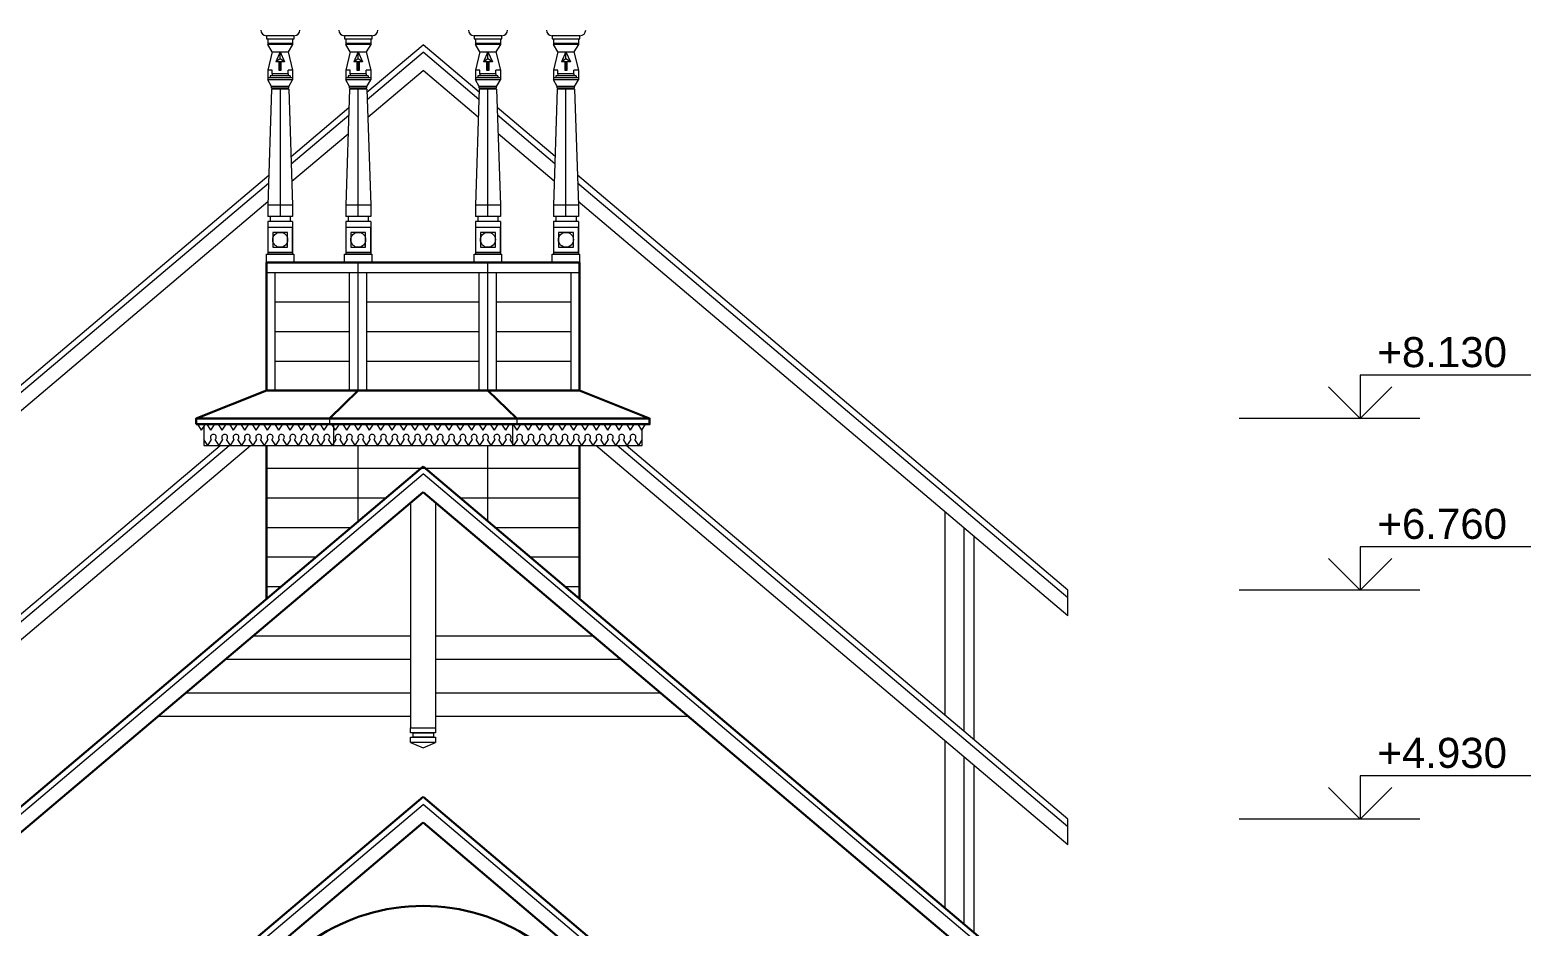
# Model space of a CAD drawing. Header units: millimetres. Extents: x 159 to 5807, y 71 to 6378.
# Drawn here: x 4569 to 5768, y 4953 to 5669 of the extents above; entities that cross this region are included whole.
import ezdxf

# ---------------------------------------------------------------- set-up
doc = ezdxf.new("R2010")
doc.units = ezdxf.units.MM
doc.layers.add('dim', color=4, linetype='Continuous', lineweight=13)
doc.layers.add('fasad', color=251, linetype='Continuous', lineweight=15)
doc.styles.get("Standard").update_dxf_attribs({"font": 'arial.ttf'})

msp = doc.modelspace()

# ---------------------------------------------------------------- linework, layer by layer
at = {"layer": 'dim'}
for p, q in [((5767.5379, 5393.8535), (5631.188, 5393.8535)), ((5631.188, 5393.8535), (5631.188, 5359.2096)), ((5631.188, 5359.2096), (5605.94, 5384.3991)), ((5631.188, 5359.2096), (5656.436, 5384.3991)), ((5678.6588, 5359.2096), (5534.489, 5359.2096)), ((5767.5379, 5256.7737), (5631.188, 5256.7737)), ((5631.188, 5256.7737), (5631.188, 5222.1299)), ((5631.188, 5222.1299), (5605.94, 5247.3194)), ((5631.188, 5222.1299), (5656.436, 5247.3194)), ((5678.6588, 5222.1299), (5534.489, 5222.1299)), ((5767.5379, 5073.9629), (5631.188, 5073.9629)), ((5631.188, 5073.9629), (5631.188, 5039.319)), ((5631.188, 5039.319), (5605.94, 5064.5085)), ((5631.188, 5039.319), (5656.436, 5064.5085)), ((5678.6588, 5039.319), (5534.489, 5039.319))]:
    msp.add_line(p, q, dxfattribs=at)
at = {"layer": 'fasad'}
for p, q in [((4758.7497, 5662.1837), (4758.7497, 5657.6211)), ((4778.6456, 5658.4211), (4758.7497, 5658.4211)), ((4778.6456, 5657.6211), (4758.7497, 5657.6211)), ((4762.2976, 5652.0211), (4758.7497, 5657.6211)), ((4778.6456, 5657.6211), (4775.0976, 5652.0211)), ((4778.6456, 5662.1837), (4778.6456, 5657.6211)), ((4821.0567, 5662.1837), (4821.0567, 5657.6211)), ((4840.9526, 5658.4211), (4821.0567, 5658.4211)), ((4840.9526, 5657.6211), (4821.0567, 5657.6211)), ((4824.6046, 5652.0211), (4821.0567, 5657.6211)), ((4840.9526, 5657.6211), (4837.4046, 5652.0211)), ((4837.995, 5619.6864), (4882.7779, 5657.5469)), ((4840.9526, 5662.1837), (4840.9526, 5657.6211)), ((4927.5673, 5619.6809), (4882.7779, 5657.5469)), ((4924.6101, 5662.1837), (4924.6101, 5657.6211)), ((4944.506, 5658.4211), (4924.6101, 5658.4211)), ((4944.506, 5657.6211), (4924.6101, 5657.6211)), ((4928.158, 5652.0211), (4924.6101, 5657.6211)), ((4944.506, 5657.6211), (4940.958, 5652.0211)), ((4944.506, 5662.1837), (4944.506, 5657.6211)), ((4986.9171, 5662.1837), (4986.9171, 5657.6211)), ((5006.813, 5658.4211), (4986.9171, 5658.4211)), ((5006.813, 5657.6211), (4986.9171, 5657.6211)), ((4990.465, 5652.0211), (4986.9171, 5657.6211)), ((5006.813, 5657.6211), (5003.265, 5652.0211)), ((5006.813, 5662.1837), (5006.813, 5657.6211)), ((4762.2976, 5652.0211), (4758.7497, 5637.3204)), ((4762.2976, 5652.0211), (4775.0976, 5652.0211)), ((4768.6976, 5652.0211), (4765.1497, 5644.0211)), ((4768.6976, 5646.2507), (4765.1497, 5644.0211)), ((4768.6976, 5652.0211), (4772.2456, 5644.0211)), ((4768.6976, 5646.2507), (4768.6976, 5652.0211)), ((4772.2456, 5644.0211), (4768.6976, 5646.2507)), ((4775.0976, 5652.0211), (4778.6456, 5637.3204)), ((4824.6046, 5652.0211), (4821.0567, 5637.3204)), ((4824.6046, 5652.0211), (4837.4046, 5652.0211)), ((4831.0046, 5652.0211), (4827.4567, 5644.0211)), ((4831.0046, 5646.2507), (4827.4567, 5644.0211)), ((4831.0046, 5652.0211), (4834.5526, 5644.0211)), ((4831.0046, 5646.2507), (4831.0046, 5652.0211)), ((4834.5526, 5644.0211), (4831.0046, 5646.2507)), ((4837.4046, 5652.0211), (4840.9526, 5637.3204)), ((4838.187, 5613.8314), (4882.7779, 5651.5295)), ((4927.3749, 5613.8262), (4882.7779, 5651.5295)), ((4928.158, 5652.0211), (4924.6101, 5637.3204)), ((4928.158, 5652.0211), (4940.958, 5652.0211)), ((4934.558, 5652.0211), (4931.0101, 5644.0211)), ((4934.558, 5646.2507), (4931.0101, 5644.0211)), ((4934.558, 5652.0211), (4938.106, 5644.0211)), ((4934.558, 5646.2507), (4934.558, 5652.0211)), ((4938.106, 5644.0211), (4934.558, 5646.2507)), ((4940.958, 5652.0211), (4944.506, 5637.3204)), ((4990.465, 5652.0211), (4986.9171, 5637.3204)), ((4990.465, 5652.0211), (5003.265, 5652.0211)), ((4996.865, 5652.0211), (4993.3171, 5644.0211)), ((4996.865, 5646.2507), (4993.3171, 5644.0211)), ((4996.865, 5652.0211), (5000.413, 5644.0211)), ((4996.865, 5646.2507), (4996.865, 5652.0211)), ((5000.413, 5644.0211), (4996.865, 5646.2507)), ((5003.265, 5652.0211), (5006.813, 5637.3204)), ((4758.7497, 5637.3204), (4758.7497, 5629.6211)), ((4762.2976, 5637.3204), (4758.7497, 5637.3204)), ((4762.2976, 5634.4211), (4762.2976, 5637.3204)), ((4775.0976, 5634.4211), (4762.2976, 5634.4211)), ((4762.2976, 5634.4211), (4762.2976, 5632.8211)), ((4772.2456, 5644.0211), (4765.1497, 5644.0211)), ((4768.655, 5638.4763), (4767.7079, 5637.2027)), ((4768.655, 5644.0211), (4768.655, 5638.4763)), ((4769.602, 5637.2027), (4768.655, 5638.4763)), ((4778.6456, 5637.3204), (4775.0976, 5637.3204)), ((4775.0976, 5634.4211), (4775.0976, 5637.3204)), ((4775.0976, 5634.4211), (4775.0976, 5632.8211)), ((4778.6456, 5637.3204), (4778.6456, 5629.6211)), ((4821.0567, 5637.3204), (4821.0567, 5629.6211)), ((4824.6046, 5637.3204), (4821.0567, 5637.3204)), ((4824.6046, 5634.4211), (4824.6046, 5637.3204)), ((4837.4046, 5634.4211), (4824.6046, 5634.4211)), ((4824.6046, 5634.4211), (4824.6046, 5632.8211)), ((4834.5526, 5644.0211), (4827.4567, 5644.0211)), ((4830.962, 5638.4763), (4830.0149, 5637.2027)), ((4830.962, 5644.0211), (4830.962, 5638.4763)), ((4831.909, 5637.2027), (4830.962, 5638.4763)), ((4840.9526, 5637.3204), (4837.4046, 5637.3204)), ((4837.4046, 5634.4211), (4837.4046, 5637.3204)), ((4837.4046, 5634.4211), (4837.4046, 5632.8211)), ((4838.6479, 5599.7792), (4882.7779, 5637.0877)), ((4840.9526, 5637.3204), (4840.9526, 5629.6211)), ((4926.913, 5599.7749), (4882.7779, 5637.0877)), ((4924.6101, 5637.3204), (4924.6101, 5629.6211)), ((4928.158, 5637.3204), (4924.6101, 5637.3204)), ((4928.158, 5634.4211), (4928.158, 5637.3204)), ((4940.958, 5634.4211), (4928.158, 5634.4211)), ((4928.158, 5634.4211), (4928.158, 5632.8211)), ((4938.106, 5644.0211), (4931.0101, 5644.0211)), ((4934.5154, 5638.4763), (4933.5683, 5637.2027)), ((4934.5154, 5644.0211), (4934.5154, 5638.4763)), ((4935.4624, 5637.2027), (4934.5154, 5638.4763)), ((4944.506, 5637.3204), (4940.958, 5637.3204)), ((4940.958, 5634.4211), (4940.958, 5637.3204)), ((4940.958, 5634.4211), (4940.958, 5632.8211)), ((4944.506, 5637.3204), (4944.506, 5629.6211)), ((4986.9171, 5637.3204), (4986.9171, 5629.6211)), ((4990.465, 5637.3204), (4986.9171, 5637.3204)), ((4990.465, 5634.4211), (4990.465, 5637.3204)), ((5003.265, 5634.4211), (4990.465, 5634.4211)), ((4990.465, 5634.4211), (4990.465, 5632.8211)), ((5000.413, 5644.0211), (4993.3171, 5644.0211)), ((4996.8224, 5638.4763), (4995.8753, 5637.2027)), ((4996.8224, 5644.0211), (4996.8224, 5638.4763)), ((4997.7694, 5637.2027), (4996.8224, 5638.4763)), ((5006.813, 5637.3204), (5003.265, 5637.3204)), ((5003.265, 5634.4211), (5003.265, 5637.3204)), ((5003.265, 5634.4211), (5003.265, 5632.8211)), ((5006.813, 5637.3204), (5006.813, 5629.6211)), ((4761.7897, 5622.1982), (4758.7463, 5529.6139)), ((4778.6456, 5631.2211), (4758.7497, 5631.2211)), ((4778.6456, 5629.6211), (4758.7497, 5629.6211)), ((4778.6456, 5629.6211), (4758.7497, 5629.6211)), ((4761.7897, 5624.3356), (4758.7497, 5629.6211)), ((4776.7594, 5632.8211), (4760.6359, 5632.8211)), ((4760.6359, 5632.8211), (4760.6359, 5631.2211)), ((4775.6056, 5624.3356), (4761.7897, 5624.3356)), ((4761.7897, 5622.9982), (4761.7897, 5624.3356)), ((4775.6056, 5622.9982), (4761.7897, 5622.9982)), ((4775.6056, 5622.1982), (4761.7897, 5622.1982)), ((4762.5897, 5622.1982), (4762.5897, 5622.9982)), ((4768.6976, 5622.1982), (4768.6942, 5520.5201)), ((4774.8056, 5622.1982), (4774.8056, 5622.9982)), ((4775.6056, 5624.3356), (4778.6456, 5629.6211)), ((4775.6056, 5622.9982), (4775.6056, 5624.3356)), ((4775.6056, 5622.1982), (4778.6421, 5529.6139)), ((4776.7594, 5632.8211), (4776.7594, 5631.2211)), ((4824.0967, 5622.1982), (4821.0533, 5529.6139)), ((4840.9526, 5631.2211), (4821.0567, 5631.2211)), ((4840.9526, 5629.6211), (4821.0567, 5629.6211)), ((4840.9526, 5629.6211), (4821.0567, 5629.6211)), ((4824.0967, 5624.3356), (4821.0567, 5629.6211)), ((4839.0664, 5632.8211), (4822.9429, 5632.8211)), ((4822.9429, 5632.8211), (4822.9429, 5631.2211)), ((4837.9126, 5624.3356), (4824.0967, 5624.3356)), ((4824.0967, 5622.9982), (4824.0967, 5624.3356)), ((4837.9126, 5622.9982), (4824.0967, 5622.9982)), ((4837.9126, 5622.1982), (4824.0967, 5622.1982)), ((4824.8967, 5622.1982), (4824.8967, 5622.9982)), ((4831.0012, 5520.5201), (4831.0046, 5622.1982)), ((4837.1126, 5622.1982), (4837.1126, 5622.9982)), ((4837.9126, 5624.3356), (4840.9526, 5629.6211)), ((4837.9126, 5622.9982), (4837.9126, 5624.3356)), ((4837.9126, 5622.1982), (4840.9491, 5529.6139)), ((4839.0664, 5632.8211), (4839.0664, 5631.2211)), ((4927.6501, 5622.1982), (4924.6067, 5529.6139)), ((4944.506, 5631.2211), (4924.6101, 5631.2211)), ((4944.506, 5629.6211), (4924.6101, 5629.6211)), ((4944.506, 5629.6211), (4924.6101, 5629.6211)), ((4927.6501, 5624.3356), (4924.6101, 5629.6211)), ((4942.6197, 5632.8211), (4926.4963, 5632.8211)), ((4926.4963, 5632.8211), (4926.4963, 5631.2211)), ((4941.466, 5624.3356), (4927.6501, 5624.3356)), ((4927.6501, 5622.9982), (4927.6501, 5624.3356)), ((4941.466, 5622.9982), (4927.6501, 5622.9982)), ((4941.466, 5622.1982), (4927.6501, 5622.1982)), ((4928.4501, 5622.1982), (4928.4501, 5622.9982)), ((4934.5546, 5520.5201), (4934.558, 5622.1982)), ((4940.666, 5622.1982), (4940.666, 5622.9982)), ((4941.466, 5624.3356), (4944.506, 5629.6211)), ((4941.466, 5622.9982), (4941.466, 5624.3356)), ((4941.466, 5622.1982), (4944.5025, 5529.6139)), ((4942.6197, 5632.8211), (4942.6197, 5631.2211)), ((4989.9571, 5622.1982), (4986.9137, 5529.6139)), ((5006.813, 5631.2211), (4986.9171, 5631.2211)), ((5006.813, 5629.6211), (4986.9171, 5629.6211)), ((5006.813, 5629.6211), (4986.9171, 5629.6211)), ((4989.9571, 5624.3356), (4986.9171, 5629.6211)), ((5004.9268, 5632.8211), (4988.8033, 5632.8211)), ((4988.8033, 5632.8211), (4988.8033, 5631.2211)), ((5003.773, 5624.3356), (4989.9571, 5624.3356)), ((4989.9571, 5622.9982), (4989.9571, 5624.3356)), ((5003.773, 5622.9982), (4989.9571, 5622.9982)), ((5003.773, 5622.1982), (4989.9571, 5622.1982)), ((4990.7571, 5622.1982), (4990.7571, 5622.9982)), ((4996.8616, 5520.5201), (4996.865, 5622.1982)), ((5002.973, 5622.1982), (5002.973, 5622.9982)), ((5003.773, 5624.3356), (5006.813, 5629.6211)), ((5003.773, 5622.9982), (5003.773, 5624.3356)), ((5003.773, 5622.1982), (5006.8095, 5529.6139)), ((5004.9268, 5632.8211), (5004.9268, 5631.2211)), ((4777.369, 5568.4319), (4823.6145, 5607.5289)), ((4777.561, 5562.5769), (4823.411, 5601.3394)), ((4988.1896, 5568.4296), (4941.9473, 5607.5238)), ((4987.9972, 5562.5749), (4942.1503, 5601.3348)), ((4778.0219, 5548.5247), (4822.9227, 5586.4848)), ((4987.5353, 5548.5236), (4942.6374, 5586.4812)), ((4367.7482, 5222.1299), (4759.5264, 5553.3475)), ((5397.8076, 5222.1299), (5006.0312, 5553.3459)), ((4367.7482, 5216.1124), (4759.323, 5547.158)), ((5397.8076, 5216.1124), (5006.2342, 5547.1569)), ((4367.7482, 5201.6707), (4758.8347, 5532.3034)), ((4758.7463, 5529.6139), (4758.7463, 5520.5201)), ((4778.6421, 5529.6139), (4758.7463, 5529.6139)), ((4778.6421, 5529.6139), (4778.6421, 5520.5201)), ((4821.0533, 5529.6139), (4821.0533, 5520.5201)), ((4840.9491, 5529.6139), (4821.0533, 5529.6139)), ((4840.9491, 5529.6139), (4840.9491, 5520.5201)), ((4924.6067, 5529.6139), (4924.6067, 5520.5201)), ((4944.5025, 5529.6139), (4924.6067, 5529.6139)), ((4944.5025, 5529.6139), (4944.5025, 5520.5201)), ((4986.9137, 5529.6139), (4986.9137, 5520.5201)), ((5006.8095, 5529.6139), (4986.9137, 5529.6139)), ((5397.8076, 5201.6707), (5006.7213, 5532.3033)), ((5006.8095, 5529.6139), (5006.8095, 5520.5201)), ((4778.6421, 5520.5201), (4758.7463, 5520.5201)), ((4758.7463, 5516.4358), (4758.7463, 5490.276)), ((4778.6421, 5516.4358), (4758.7463, 5516.4358)), ((4760.6325, 5520.5201), (4760.6325, 5516.4358)), ((4776.7559, 5520.5201), (4776.7559, 5516.4358)), ((4778.6421, 5516.4358), (4778.6421, 5490.276)), ((4840.9491, 5520.5201), (4821.0533, 5520.5201)), ((4821.0533, 5516.4358), (4821.0533, 5490.276)), ((4840.9491, 5516.4358), (4821.0533, 5516.4358)), ((4822.9395, 5520.5201), (4822.9395, 5516.4358)), ((4839.0629, 5520.5201), (4839.0629, 5516.4358)), ((4840.9491, 5516.4358), (4840.9491, 5490.276)), ((4944.5025, 5520.5201), (4924.6067, 5520.5201)), ((4924.6067, 5516.4358), (4924.6067, 5490.276)), ((4944.5025, 5516.4358), (4924.6067, 5516.4358)), ((4926.4929, 5520.5201), (4926.4929, 5516.4358)), ((4942.6163, 5520.5201), (4942.6163, 5516.4358)), ((4944.5025, 5516.4358), (4944.5025, 5490.276)), ((5006.8095, 5520.5201), (4986.9137, 5520.5201)), ((4986.9137, 5516.4358), (4986.9137, 5490.276)), ((5006.8095, 5516.4358), (4986.9137, 5516.4358)), ((4988.7999, 5520.5201), (4988.7999, 5516.4358)), ((5004.9233, 5520.5201), (5004.9233, 5516.4358)), ((5006.8095, 5516.4358), (5006.8095, 5490.276)), ((4778.6421, 5490.276), (4758.7463, 5490.276)), ((4840.9491, 5490.276), (4821.0533, 5490.276)), ((4944.5025, 5490.276), (4924.6067, 5490.276)), ((5006.8095, 5490.276), (4986.9137, 5490.276)), ((4831.0012, 5381.4621), (4831.0012, 5483.7351)), ((4934.5546, 5381.4621), (4934.5546, 5483.7351)), ((4757.7779, 5475.815), (5007.7779, 5475.815)), ((4764.6141, 5381.4621), (4764.6141, 5475.815)), ((4824.1651, 5381.4621), (4824.1651, 5475.815)), ((4837.8374, 5381.4621), (4837.8374, 5475.815)), ((4927.7184, 5381.4621), (4927.7184, 5475.815)), ((4941.3908, 5381.4621), (4941.3908, 5475.815)), ((5000.9418, 5381.4621), (5000.9418, 5475.815)), ((4764.6141, 5452.2268), (4824.1651, 5452.2268)), ((4837.8374, 5452.2268), (4927.7184, 5452.2268)), ((4941.3908, 5452.2268), (5000.9418, 5452.2268)), ((4764.6141, 5428.6386), (4824.1651, 5428.6386)), ((4837.8374, 5428.6386), (4927.7184, 5428.6386)), ((4941.3908, 5428.6386), (5000.9418, 5428.6386)), ((4764.6141, 5405.0504), (4824.1651, 5405.0504)), ((4837.8374, 5405.0504), (4927.7184, 5405.0504)), ((4941.3908, 5405.0504), (5000.9418, 5405.0504)), ((4705.9292, 5349.9091), (4702.8969, 5354.6002)), ((4705.9292, 5349.9091), (4708.9616, 5354.6002)), ((4713.3415, 5349.9091), (4710.3092, 5354.6002)), ((4713.3415, 5349.9091), (4716.3739, 5354.6002)), ((4722.3982, 5349.9091), (4719.3658, 5354.6002)), ((4722.3982, 5349.9091), (4725.4306, 5354.6002)), ((4731.4549, 5349.9091), (4728.4225, 5354.6002)), ((4731.4549, 5349.9091), (4734.4872, 5354.6002)), ((4740.5116, 5349.9091), (4737.4792, 5354.6002)), ((4740.5116, 5349.9091), (4743.5439, 5354.6002)), ((4749.5682, 5349.9091), (4746.5359, 5354.6002)), ((4749.5682, 5349.9091), (4746.5359, 5354.6002)), ((4749.5682, 5349.9091), (4752.6006, 5354.6002)), ((4749.5682, 5349.9091), (4752.6006, 5354.6002)), ((4758.6249, 5349.9091), (4755.5926, 5354.6002)), ((4758.6249, 5349.9091), (4761.6573, 5354.6002)), ((4767.6816, 5349.9091), (4764.6492, 5354.6002)), ((4767.6816, 5349.9091), (4770.714, 5354.6002)), ((4776.7383, 5349.9091), (4773.7059, 5354.6002)), ((4776.7383, 5349.9091), (4779.7707, 5354.6002)), ((4785.795, 5349.9091), (4782.7626, 5354.6002)), ((4785.795, 5349.9091), (4788.8273, 5354.6002)), ((4794.8517, 5349.9091), (4791.8193, 5354.6002)), ((4794.8517, 5349.9091), (4797.884, 5354.6002)), ((4803.9083, 5349.9091), (4800.876, 5354.6002)), ((4803.9083, 5349.9091), (4806.9407, 5354.6002)), ((4812.965, 5349.9091), (4809.9327, 5354.6002)), ((4812.965, 5349.9091), (4815.9974, 5354.6002)), ((4822.0217, 5349.9091), (4818.9893, 5354.6002)), ((4822.0217, 5349.9091), (4818.9893, 5354.6002)), ((4822.0217, 5349.9091), (4825.0541, 5354.6002)), ((4822.0217, 5349.9091), (4825.0541, 5354.6002)), ((4831.0784, 5349.9091), (4828.046, 5354.6002)), ((4831.0784, 5349.9091), (4834.1108, 5354.6002)), ((4840.1351, 5349.9091), (4837.1027, 5354.6002)), ((4840.1351, 5349.9091), (4843.1674, 5354.6002)), ((4849.1918, 5349.9091), (4846.1594, 5354.6002)), ((4849.1918, 5349.9091), (4852.2241, 5354.6002)), ((4858.2484, 5349.9091), (4855.2161, 5354.6002)), ((4858.2484, 5349.9091), (4861.2808, 5354.6002)), ((4867.3051, 5349.9091), (4864.2728, 5354.6002)), ((4867.3051, 5349.9091), (4870.3375, 5354.6002)), ((4876.3618, 5349.9091), (4873.3294, 5354.6002)), ((4876.3618, 5349.9091), (4879.3942, 5354.6002)), ((4885.4185, 5349.9091), (4882.3861, 5354.6002)), ((4885.4185, 5349.9091), (4888.4509, 5354.6002)), ((4894.4752, 5349.9091), (4891.4428, 5354.6002)), ((4894.4752, 5349.9091), (4891.4428, 5354.6002)), ((4894.4752, 5349.9091), (4897.5075, 5354.6002)), ((4894.4752, 5349.9091), (4897.5075, 5354.6002)), ((4903.5319, 5349.9091), (4900.4995, 5354.6002)), ((4903.5319, 5349.9091), (4906.5642, 5354.6002)), ((4912.5885, 5349.9091), (4909.5562, 5354.6002)), ((4912.5885, 5349.9091), (4915.6209, 5354.6002)), ((4921.6452, 5349.9091), (4918.6129, 5354.6002)), ((4921.6452, 5349.9091), (4924.6776, 5354.6002)), ((4930.7019, 5349.9091), (4927.6695, 5354.6002)), ((4930.7019, 5349.9091), (4933.7343, 5354.6002)), ((4939.7586, 5349.9091), (4936.7262, 5354.6002)), ((4939.7586, 5349.9091), (4942.791, 5354.6002)), ((4948.8153, 5349.9091), (4945.7829, 5354.6002)), ((4948.8153, 5349.9091), (4951.8476, 5354.6002)), ((4957.872, 5349.9091), (4954.8396, 5354.6002)), ((4957.872, 5349.9091), (4960.9043, 5354.6002)), ((4966.9286, 5349.9091), (4963.8963, 5354.6002)), ((4966.9286, 5349.9091), (4963.8963, 5354.6002)), ((4966.9286, 5349.9091), (4969.961, 5354.6002)), ((4966.9286, 5349.9091), (4969.961, 5354.6002)), ((4975.9853, 5349.9091), (4972.953, 5354.6002)), ((4975.9853, 5349.9091), (4979.0177, 5354.6002)), ((4985.042, 5349.9091), (4982.0096, 5354.6002)), ((4985.042, 5349.9091), (4988.0744, 5354.6002)), ((4994.0987, 5349.9091), (4991.0663, 5354.6002)), ((4994.0987, 5349.9091), (4997.131, 5354.6002)), ((5003.1554, 5349.9091), (5000.123, 5354.6002)), ((5003.1554, 5349.9091), (5006.1877, 5354.6002)), ((5012.2121, 5349.9091), (5009.1797, 5354.6002)), ((5012.2121, 5349.9091), (5015.2444, 5354.6002)), ((5021.2687, 5349.9091), (5018.2364, 5354.6002)), ((5021.2687, 5349.9091), (5024.3011, 5354.6002)), ((5030.3254, 5349.9091), (5027.2931, 5354.6002)), ((5030.3254, 5349.9091), (5033.3578, 5354.6002)), ((5039.3821, 5349.9091), (5036.3497, 5354.6002)), ((5039.3821, 5349.9091), (5036.3497, 5354.6002)), ((5039.3821, 5349.9091), (5042.4145, 5354.6002)), ((5039.3821, 5349.9091), (5042.4145, 5354.6002)), ((5048.4388, 5349.9091), (5045.4064, 5354.6002)), ((5048.4388, 5349.9091), (5051.4711, 5354.6002)), ((5057.4955, 5349.9091), (5054.4631, 5354.6002)), ((5057.4955, 5349.9091), (5060.5278, 5354.6002)), ((4367.7482, 5018.8598), (4744.9072, 5337.7181)), ((4367.7482, 5033.3016), (4727.8249, 5337.7181)), ((4367.7482, 5039.319), (4720.7072, 5337.7181)), ((4710.8102, 5337.7181), (4707.7778, 5342.4092)), ((4710.8102, 5337.7181), (4713.8426, 5342.4092)), ((4719.8669, 5337.7181), (4716.8345, 5342.4092)), ((4719.8669, 5337.7181), (4722.8993, 5342.4092)), ((4728.9236, 5337.7181), (4725.8912, 5342.4092)), ((4728.9236, 5337.7181), (4731.9559, 5342.4092)), ((4737.9803, 5337.7181), (4734.9479, 5342.4092)), ((4737.9803, 5337.7181), (4741.0126, 5342.4092)), ((4747.0369, 5337.7181), (4744.0046, 5342.4092)), ((4747.0369, 5337.7181), (4744.0046, 5342.4092)), ((4747.0369, 5337.7181), (4750.0693, 5342.4092)), ((4747.0369, 5337.7181), (4750.0693, 5342.4092)), ((4756.0936, 5337.7181), (4753.0613, 5342.4092)), ((4756.0936, 5337.7181), (4759.126, 5342.4092)), ((4765.1503, 5337.7181), (4762.1179, 5342.4092)), ((4765.1503, 5337.7181), (4768.1827, 5342.4092)), ((4774.207, 5337.7181), (4771.1746, 5342.4092)), ((4774.207, 5337.7181), (4777.2394, 5342.4092)), ((4783.2637, 5337.7181), (4780.2313, 5342.4092)), ((4783.2637, 5337.7181), (4786.296, 5342.4092)), ((4792.3204, 5337.7181), (4789.288, 5342.4092)), ((4792.3204, 5337.7181), (4795.3527, 5342.4092)), ((4801.377, 5337.7181), (4798.3447, 5342.4092)), ((4801.377, 5337.7181), (4804.4094, 5342.4092)), ((4810.4337, 5337.7181), (4807.4014, 5342.4092)), ((4810.4337, 5337.7181), (4813.4661, 5342.4092)), ((4819.4904, 5337.7181), (4816.458, 5342.4092)), ((4819.4904, 5337.7181), (4816.458, 5342.4092)), ((4819.4904, 5337.7181), (4822.5228, 5342.4092)), ((4819.4904, 5337.7181), (4822.5228, 5342.4092)), ((4828.5471, 5337.7181), (4825.5147, 5342.4092)), ((4828.5471, 5337.7181), (4831.5794, 5342.4092)), ((4831.0012, 5277.1856), (4831.0012, 5337.7181)), ((4837.6038, 5337.7181), (4834.5714, 5342.4092)), ((4837.6038, 5337.7181), (4840.6361, 5342.4092)), ((4846.6605, 5337.7181), (4843.6281, 5342.4092)), ((4846.6605, 5337.7181), (4849.6928, 5342.4092)), ((4855.7171, 5337.7181), (4852.6848, 5342.4092)), ((4855.7171, 5337.7181), (4858.7495, 5342.4092)), ((4864.7738, 5337.7181), (4861.7415, 5342.4092)), ((4864.7738, 5337.7181), (4867.8062, 5342.4092)), ((4873.8305, 5337.7181), (4870.7981, 5342.4092)), ((4873.8305, 5337.7181), (4876.8629, 5342.4092)), ((4882.8872, 5337.7181), (4879.8548, 5342.4092)), ((4882.8872, 5337.7181), (4885.9195, 5342.4092)), ((4891.9439, 5337.7181), (4888.9115, 5342.4092)), ((4891.9439, 5337.7181), (4888.9115, 5342.4092)), ((4891.9439, 5337.7181), (4894.9762, 5342.4092)), ((4891.9439, 5337.7181), (4894.9762, 5342.4092)), ((4901.0006, 5337.7181), (4897.9682, 5342.4092)), ((4901.0006, 5337.7181), (4904.0329, 5342.4092)), ((4910.0572, 5337.7181), (4907.0249, 5342.4092)), ((4910.0572, 5337.7181), (4913.0896, 5342.4092)), ((4919.1139, 5337.7181), (4916.0816, 5342.4092)), ((4919.1139, 5337.7181), (4922.1463, 5342.4092)), ((4928.1706, 5337.7181), (4925.1382, 5342.4092)), ((4928.1706, 5337.7181), (4931.203, 5342.4092)), ((4937.2273, 5337.7181), (4934.1949, 5342.4092)), ((4934.5546, 5277.1856), (4934.5546, 5337.7181)), ((4937.2273, 5337.7181), (4940.2596, 5342.4092)), ((4946.284, 5337.7181), (4943.2516, 5342.4092)), ((4946.284, 5337.7181), (4949.3163, 5342.4092)), ((4955.3407, 5337.7181), (4952.3083, 5342.4092)), ((4955.3407, 5337.7181), (4958.373, 5342.4092)), ((4964.3973, 5337.7181), (4961.365, 5342.4092)), ((4964.3973, 5337.7181), (4961.365, 5342.4092)), ((4964.3973, 5337.7181), (4967.4297, 5342.4092)), ((4964.3973, 5337.7181), (4967.4297, 5342.4092)), ((4973.454, 5337.7181), (4970.4217, 5342.4092)), ((4973.454, 5337.7181), (4976.4864, 5342.4092)), ((4982.5107, 5337.7181), (4979.4783, 5342.4092)), ((4982.5107, 5337.7181), (4985.5431, 5342.4092)), ((4991.5674, 5337.7181), (4988.535, 5342.4092)), ((4991.5674, 5337.7181), (4994.5997, 5342.4092)), ((5000.6241, 5337.7181), (4997.5917, 5342.4092)), ((5000.6241, 5337.7181), (5003.6564, 5342.4092)), ((5009.6807, 5337.7181), (5006.6484, 5342.4092)), ((5009.6807, 5337.7181), (5012.7131, 5342.4092)), ((5018.7374, 5337.7181), (5015.7051, 5342.4092)), ((5018.7374, 5337.7181), (5021.7698, 5342.4092)), ((5397.8076, 5018.8598), (5020.6486, 5337.7181)), ((5027.7941, 5337.7181), (5024.7618, 5342.4092)), ((5027.7941, 5337.7181), (5030.8265, 5342.4092)), ((5036.8508, 5337.7181), (5033.8184, 5342.4092)), ((5036.8508, 5337.7181), (5033.8184, 5342.4092)), ((5036.8508, 5337.7181), (5039.8832, 5342.4092)), ((5036.8508, 5337.7181), (5039.8832, 5342.4092)), ((5397.8076, 5033.3016), (5037.7309, 5337.7181)), ((5045.9075, 5337.7181), (5042.8751, 5342.4092)), ((5397.8076, 5039.319), (5044.8486, 5337.7181)), ((5045.9075, 5337.7181), (5048.9398, 5342.4092)), ((5054.9642, 5337.7181), (5051.9318, 5342.4092)), ((5054.9642, 5337.7181), (5057.7779, 5342.071)), ((4367.7482, 4879.5243), (4882.7779, 5314.9413)), ((4757.7779, 5319.4173), (5007.7779, 5319.4173)), ((5397.8076, 4879.5243), (4882.7779, 5314.9413)), ((4757.7779, 5295.8291), (4853.0535, 5295.8291)), ((4872.7779, 5292.0453), (4872.7779, 5112.3851)), ((4892.7779, 5292.0453), (4892.7779, 5112.3851)), ((4912.5023, 5295.8291), (5007.7779, 5295.8291)), ((5299.6283, 5122.3218), (5299.6283, 5284.6735)), ((4757.7779, 5272.2408), (4825.1524, 5272.2408)), ((4940.4035, 5272.2408), (5007.7779, 5272.2408)), ((5314.7953, 5109.4994), (5314.7953, 5271.851)), ((5322.7779, 5102.7507), (5322.7779, 5265.1023)), ((4757.7779, 5248.6526), (4797.2512, 5248.6526)), ((4968.3046, 5248.6526), (5007.7779, 5248.6526)), ((4757.7779, 5225.0644), (4769.3501, 5225.0644)), ((4996.2058, 5225.0644), (5007.7779, 5225.0644)), ((5397.8076, 5201.6707), (5397.8076, 5222.1299)), ((5299.6281, 4968.5447), (5299.6281, 5101.8628)), ((5314.7951, 4955.7222), (5314.7951, 5089.0404)), ((5322.7777, 4948.9736), (5322.7777, 5082.2917)), ((4638.0883, 4844.2238), (4882.7779, 5051.0896)), ((5127.4675, 4844.2238), (4882.7779, 5051.0896)), ((5397.8076, 5018.8598), (5397.8076, 5039.319))]:
    msp.add_line(p, q, dxfattribs=at)
at = {"layer": 'fasad', "lineweight": 30}
for p, q in [((4757.7779, 5381.4621), (4757.7779, 5483.7351)), ((4757.7779, 5483.7351), (5007.7779, 5483.7351)), ((5007.7779, 5381.4621), (5007.7779, 5483.7351)), ((4701.7222, 5359.2096), (4757.7779, 5381.4621)), ((4757.7779, 5381.4621), (5007.7779, 5381.4621)), ((4807.9502, 5359.2096), (4831.0012, 5381.4621)), ((4957.6056, 5359.2096), (4934.5546, 5381.4621)), ((5063.6541, 5359.2096), (5007.7779, 5381.4621)), ((4757.7779, 5215.2811), (4757.7779, 5337.7181)), ((5007.7779, 5215.2811), (5007.7779, 5337.7181)), ((4367.7482, 4885.5417), (4882.7779, 5320.9587)), ((5397.8076, 4885.5417), (4882.7779, 5320.9587)), ((4367.7482, 4865.0825), (4882.7779, 5300.4995)), ((5397.8076, 4865.0825), (4882.7779, 5300.4995)), ((4638.0883, 4850.2412), (4882.7779, 5057.107)), ((5127.4675, 4850.2412), (4882.7779, 5057.107)), ((4638.0883, 4829.782), (4882.7779, 5036.6478)), ((5127.4675, 4829.782), (4882.7779, 5036.6478))]:
    msp.add_line(p, q, dxfattribs=at)
at = {"layer": 'fasad'}
for points in [[(4757.7185, 5662.1837), (4779.8975, 5662.1837), (4779.8975, 5664.7063), (4757.7185, 5664.7063)], [(4820.0255, 5662.1837), (4842.2045, 5662.1837), (4842.2045, 5664.7063), (4820.0255, 5664.7063)], [(4923.5789, 5662.1837), (4945.7579, 5662.1837), (4945.7579, 5664.7063), (4923.5789, 5664.7063)], [(4985.8859, 5662.1837), (5008.0649, 5662.1837), (5008.0649, 5664.7063), (4985.8859, 5664.7063)], [(4769.602, 5644.0211), (4767.7079, 5644.0211), (4767.7079, 5637.2027), (4769.602, 5637.2027)], [(4831.909, 5644.0211), (4830.0149, 5644.0211), (4830.0149, 5637.2027), (4831.909, 5637.2027)], [(4935.4624, 5644.0211), (4933.5683, 5644.0211), (4933.5683, 5637.2027), (4935.4624, 5637.2027)], [(4997.7694, 5644.0211), (4995.8753, 5644.0211), (4995.8753, 5637.2027), (4997.7694, 5637.2027)], [(4778.6421, 5511.7718), (4758.7463, 5511.7718), (4758.7463, 5491.876), (4778.6421, 5491.876)], [(4774.6421, 5507.7718), (4762.7463, 5507.7718), (4762.7463, 5495.876), (4774.6421, 5495.876)], [(4840.9491, 5511.7718), (4821.0533, 5511.7718), (4821.0533, 5491.876), (4840.9491, 5491.876)], [(4836.9491, 5507.7718), (4825.0533, 5507.7718), (4825.0533, 5495.876), (4836.9491, 5495.876)], [(4944.5025, 5511.7718), (4924.6067, 5511.7718), (4924.6067, 5491.876), (4944.5025, 5491.876)], [(4940.5025, 5507.7718), (4928.6067, 5507.7718), (4928.6067, 5495.876), (4940.5025, 5495.876)], [(5006.8095, 5511.7718), (4986.9137, 5511.7718), (4986.9137, 5491.876), (5006.8095, 5491.876)], [(5002.8095, 5507.7718), (4990.9137, 5507.7718), (4990.9137, 5495.876), (5002.8095, 5495.876)], [(4757.7779, 5490.276), (4779.6105, 5490.276), (4779.6105, 5483.7351), (4757.7779, 5483.7351)], [(4820.0849, 5490.276), (4841.9175, 5490.276), (4841.9175, 5483.7351), (4820.0849, 5483.7351)], [(4923.6383, 5490.276), (4945.4709, 5490.276), (4945.4709, 5483.7351), (4923.6383, 5483.7351)], [(4985.9453, 5490.276), (5007.7779, 5490.276), (5007.7779, 5483.7351), (4985.9453, 5483.7351)], [(4872.7779, 5112.3851), (4892.7779, 5112.3851), (4892.7779, 5108.1975), (4872.7779, 5108.1975)], [(4874.7607, 5108.1975), (4891.1147, 5108.1975), (4891.1147, 5104.7504), (4874.7607, 5104.7504)], [(4872.7779, 5104.7504), (4892.7779, 5104.7504), (4892.7779, 5100.5628), (4872.7779, 5100.5628)]]:
    msp.add_lwpolyline(points, close=True, dxfattribs=at)
at = {"layer": 'fasad', "lineweight": 30}
msp.add_lwpolyline([(4701.7222, 5354.6002), (5063.6541, 5354.6002), (5063.6541, 5359.2096), (4701.7222, 5359.2096)], close=True, dxfattribs=at)
at = {"layer": 'fasad'}
for points in [[(4807.9502, 5359.2096), (4807.9502, 5354.6002), (4811.2843, 5354.6002), (4811.2843, 5337.7181)], [(4957.6056, 5359.2096), (4957.6056, 5354.6002), (4954.2715, 5354.6002), (4954.2715, 5337.7181)], [(4707.7779, 5352.7691), (4707.7779, 5337.7181), (5057.7779, 5337.7181), (5057.7779, 5350.3461)], [(4872.7779, 5185.5043), (4746.7567, 5185.5043)], [(5018.7991, 5185.5043), (4892.7779, 5185.5043)], [(4724.9351, 5167.0558), (4872.7779, 5167.0558)], [(4892.7779, 5167.0558), (5040.6208, 5167.0558)], [(4872.7779, 5140.0581), (4693.001, 5140.0581)], [(5072.5548, 5140.0581), (4892.7779, 5140.0581)], [(4671.1794, 5121.6096), (4872.7779, 5121.6096)], [(4892.7779, 5121.6096), (5094.3764, 5121.6096)], [(4872.7779, 5100.5628), (4882.7779, 5096.3388), (4892.7779, 5100.5628)]]:
    msp.add_lwpolyline(points, dxfattribs=at)
at = {"layer": 'fasad', "lineweight": 30}
msp.add_lwpolyline([(5057.7779, 5354.6002), (4707.7779, 5354.6002)], dxfattribs=at)
at = {"layer": 'fasad'}
for centre in [(4768.6942, 5501.8239), (4831.0012, 5501.8239), (4934.5546, 5501.8239), (4996.8616, 5501.8239)]:
    msp.add_circle(centre, 5.9479, dxfattribs=at)
for centre, radius, start, end in [((4757.7185, 5669.2938), 4.5874, 180, 270), ((4779.8975, 5669.2938), 4.5874, 270, 0), ((4820.0255, 5669.2938), 4.5874, 180, 270), ((4842.2045, 5669.2938), 4.5874, 270, 0), ((4923.5789, 5669.2938), 4.5874, 180, 270), ((4945.7579, 5669.2938), 4.5874, 270, 0), ((4985.8859, 5669.2938), 4.5874, 180, 270), ((5008.0649, 5669.2938), 4.5874, 270, 0), ((4715.3385, 5344.204), 2.3365, 309.8115503, 230.1884497), ((4724.3952, 5344.204), 2.3365, 309.8115503, 230.1884497), ((4733.4519, 5344.204), 2.3365, 309.8115503, 230.1884497), ((4742.5086, 5344.204), 2.3365, 309.8115503, 230.1884497), ((4751.5653, 5344.204), 2.3365, 309.8115503, 230.1884497), ((4760.622, 5344.204), 2.3365, 309.8115503, 230.1884497), ((4769.6786, 5344.204), 2.3365, 309.8115503, 230.1884497), ((4778.7353, 5344.204), 2.3365, 309.8115503, 230.1884497), ((4787.792, 5344.204), 2.3365, 309.8115503, 230.1884497), ((4796.8487, 5344.204), 2.3365, 309.8115503, 230.1884497), ((4805.9054, 5344.204), 2.3365, 309.8115503, 230.1884497), ((4814.9621, 5344.204), 2.3365, 309.8115503, 230.1884497), ((4824.0187, 5344.204), 2.3365, 309.8115503, 230.1884497), ((4833.0754, 5344.204), 2.3365, 309.8115503, 230.1884497), ((4842.1321, 5344.204), 2.3365, 309.8115503, 230.1884497), ((4851.1888, 5344.204), 2.3365, 309.8115503, 230.1884497), ((4860.2455, 5344.204), 2.3365, 309.8115503, 230.1884497), ((4869.3022, 5344.204), 2.3365, 309.8115503, 230.1884497), ((4878.3588, 5344.204), 2.3365, 309.8115503, 230.1884497), ((4887.4155, 5344.204), 2.3365, 309.8115503, 230.1884497), ((4896.4722, 5344.204), 2.3365, 309.8115503, 230.1884497), ((4905.5289, 5344.204), 2.3365, 309.8115503, 230.1884497), ((4914.5856, 5344.204), 2.3365, 309.8115503, 230.1884497), ((4923.6423, 5344.204), 2.3365, 309.8115503, 230.1884497), ((4932.6989, 5344.204), 2.3365, 309.8115503, 230.1884497), ((4941.7556, 5344.204), 2.3365, 309.8115503, 230.1884497), ((4950.8123, 5344.204), 2.3365, 309.8115503, 230.1884497), ((4959.869, 5344.204), 2.3365, 309.8115503, 230.1884497), ((4968.9257, 5344.204), 2.3365, 309.8115503, 230.1884497), ((4977.9824, 5344.204), 2.3365, 309.8115503, 230.1884497), ((4987.039, 5344.204), 2.3365, 309.8115503, 230.1884497), ((4996.0957, 5344.204), 2.3365, 309.8115503, 230.1884497), ((5005.1524, 5344.204), 2.3365, 309.8115503, 230.1884497), ((5014.2091, 5344.204), 2.3365, 309.8115503, 230.1884497), ((5023.2658, 5344.204), 2.3365, 309.8115503, 230.1884497), ((5032.3225, 5344.204), 2.3365, 309.8115503, 230.1884497), ((5041.3791, 5344.204), 2.3365, 309.8115503, 230.1884497), ((5050.4358, 5344.204), 2.3365, 309.8115503, 230.1884497)]:
    msp.add_arc(centre, radius, start, end, dxfattribs=at)
at = {"layer": 'fasad', "lineweight": 30}
msp.add_arc((4882.7779, 4814.0114), 156.0629, 22.8304777, 157.1695223, dxfattribs=at)

# ---------------------------------------------------------------- texts
at = {"layer": 'dim'}
for s, p in [('+8.130', (5644.9177, 5400.1734)), ('+6.760', (5644.9177, 5263.0937)), ('+4.930', (5644.9177, 5080.2828))]:
    msp.add_text(s, height=24, dxfattribs=at).set_placement(p)

doc.saveas('drawing.dxf')
